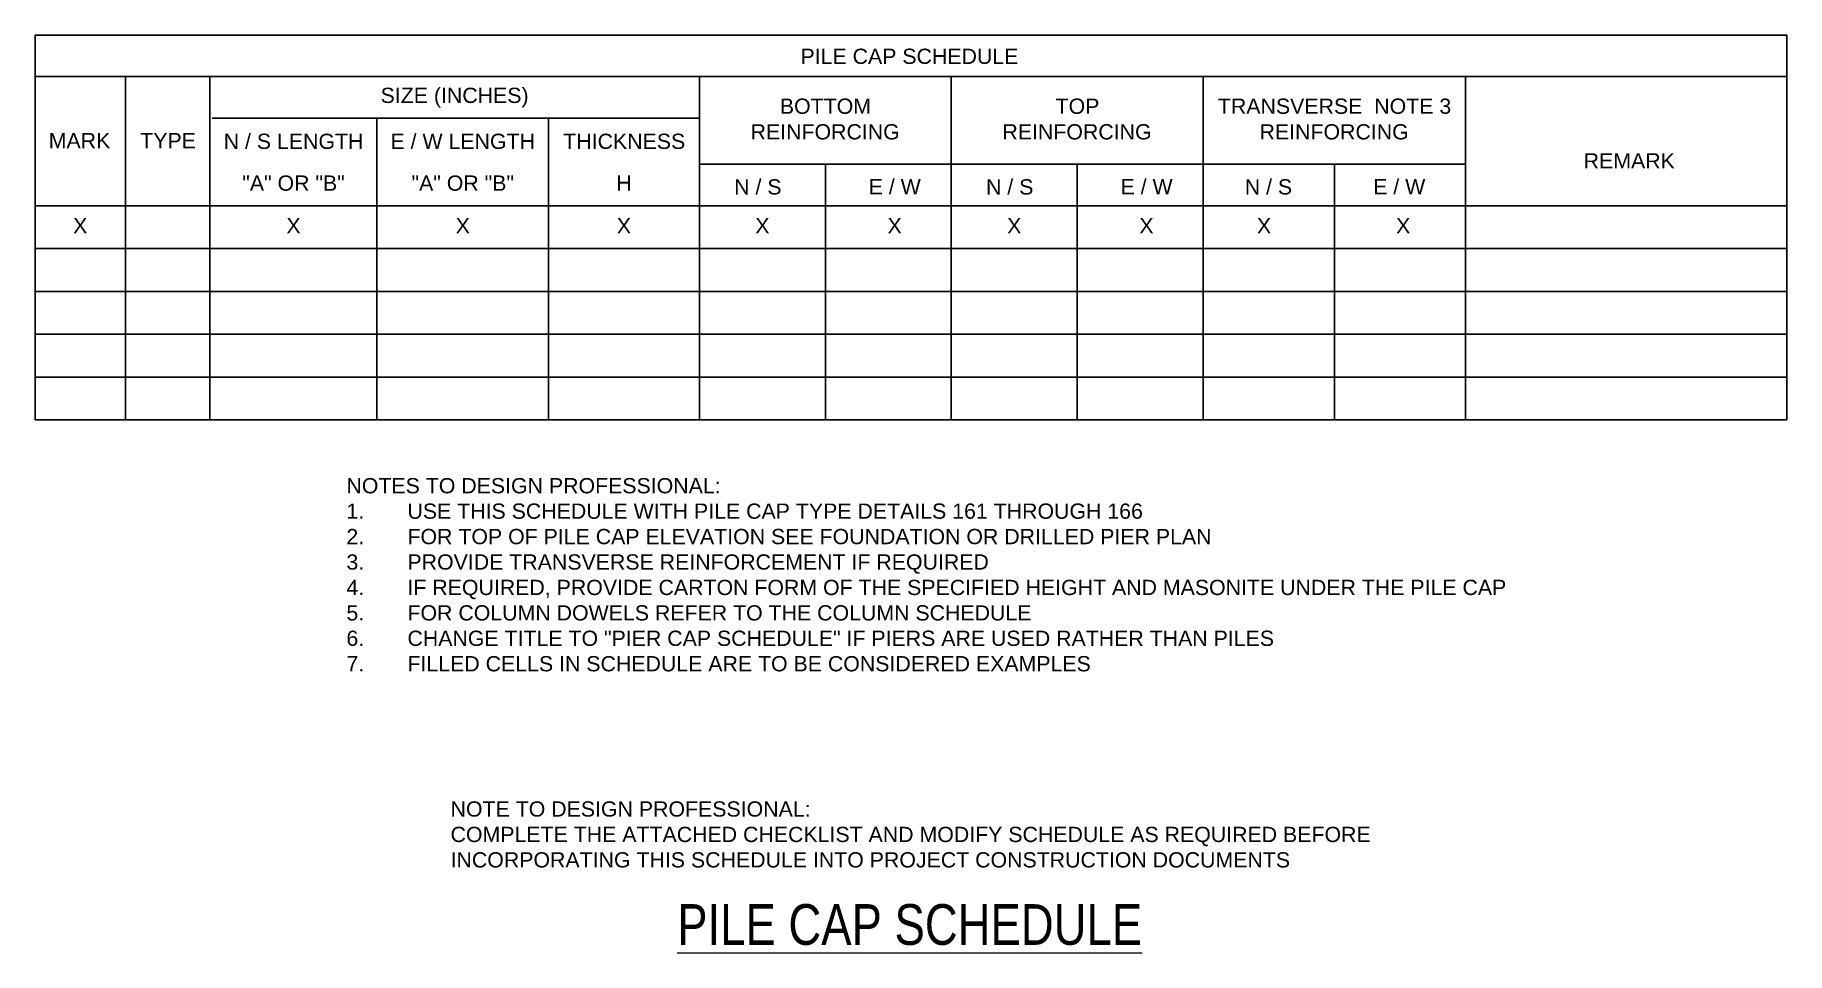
# Model space of a CAD drawing. Header units: inches. Extents: x -803 to -674, y 1995 to 2063.
import ezdxf

# ---------------------------------------------------------------- set-up
doc = ezdxf.new("R2010")
doc.units = ezdxf.units.IN
doc.header["$LTSCALE"] = 5
doc.header["$MEASUREMENT"] = 0
doc.layers.add('S-ANNO-TEXT', color=7, linetype='Continuous', lineweight=20)
doc.layers.add('S-DETL', color=3, linetype='Continuous', lineweight=30)
doc.styles.add('Romans', font='arial.ttf')

msp = doc.modelspace()

# ---------------------------------------------------------------- linework, layer by layer
at = {"layer": 'S-DETL'}
for p, q in [((-803.46, 2062.73), (-803.46, 2034.35)), ((-803.46, 2062.73), (-674.28, 2062.73)), ((-674.28, 2062.73), (-674.28, 2034.35)), ((-803.46, 2059.66), (-674.28, 2059.66)), ((-796.79, 2059.66), (-796.79, 2034.35)), ((-790.56, 2059.66), (-790.56, 2034.35)), ((-754.47, 2059.66), (-754.47, 2034.35)), ((-735.9, 2059.66), (-735.9, 2034.35)), ((-717.33, 2059.66), (-717.33, 2034.35)), ((-697.98, 2059.66), (-697.98, 2034.35)), ((-697.98, 2059.66), (-697.98, 2034.35)), ((-790.39, 2056.59), (-754.47, 2056.6)), ((-778.25, 2056.59), (-778.25, 2034.35)), ((-765.6, 2056.59), (-765.6, 2034.35)), ((-697.98, 2056.24), (-697.98, 2056.24)), ((-697.98, 2053.21), (-754.47, 2053.21)), ((-745.18, 2053.21), (-745.18, 2034.35)), ((-726.61, 2053.21), (-726.61, 2034.35)), ((-707.65, 2053.21), (-707.65, 2034.35)), ((-803.46, 2050.14), (-674.28, 2050.14)), ((-803.46, 2046.99), (-674.28, 2046.99)), ((-803.46, 2043.83), (-674.28, 2043.83)), ((-803.46, 2040.67), (-674.28, 2040.67)), ((-803.46, 2037.51), (-674.28, 2037.51)), ((-803.46, 2034.35), (-674.28, 2034.35))]:
    msp.add_line(p, q, dxfattribs=at)

# ---------------------------------------------------------------- texts
at = {"layer": 'S-ANNO-TEXT', "style": 'Romans'}
for s, height, p in [('PILE CAP SCHEDULE', 1.125, (-747.02, 2060.6)), ('SIZE (INCHES)', 1.125, (-777.98, 2057.72)), ('BOTTOM', 1.125, (-748.54, 2056.92)), ('TOP', 1.125, (-728.21, 2056.92)), ('TRANSVERSE  NOTE 3', 1.125, (-716.24, 2056.92)), ('MARK', 1.125, (-802.45, 2054.38)), ('TYPE', 1.125, (-795.7, 2054.38)), ('N / S LENGTH', 1.125, (-789.55, 2054.33)), ('E / W LENGTH', 1.125, (-777.25, 2054.33)), ('THICKNESS', 1.125, (-764.51, 2054.33)), ('REINFORCING', 1.125, (-750.7, 2055.03)), ('REINFORCING', 1.125, (-732.13, 2055.03)), ('REINFORCING', 1.125, (-713.17, 2055.03)), ('REMARK', 1.125, (-689.27, 2052.89)), ('"A" OR "B"', 1.125, (-788.18, 2051.25)), ('"A" OR "B"', 1.125, (-775.7, 2051.25)), ('H', 1.12, (-760.6, 2051.26)), ('N / S', 1.125, (-751.91, 2050.97)), ('E / W', 1.125, (-741.99, 2050.99)), ('N / S', 1.125, (-733.34, 2050.97)), ('E / W', 1.125, (-723.42, 2050.99)), ('N / S', 1.125, (-714.26, 2050.97)), ('E / W', 1.125, (-704.79, 2050.99)), ('X', 1.12, (-800.65, 2048.11)), ('X', 1.12, (-784.92, 2048.11)), ('X', 1.12, (-772.44, 2048.11)), ('X', 1.12, (-760.56, 2048.11)), ('X', 1.12, (-750.35, 2048.11)), ('X', 1.12, (-740.6, 2048.11)), ('X', 1.12, (-731.78, 2048.11)), ('X', 1.12, (-722.03, 2048.11)), ('X', 1.12, (-713.36, 2048.11)), ('X', 1.12, (-703.1, 2048.11))]:
    msp.add_text(s, height=height, dxfattribs=at).set_placement(p)
at = {"layer": 'S-ANNO-TEXT', "char_height": 1.125, "width": 85.4892, "attachment_point": 1, "style": 'Romans'}
for s, insert in [('\\A1;\\pxa0.66667,ql;NOTES TO DESIGN PROFESSIONAL:\\P\\pi-2,l2;1.^IUSE THIS SCHEDULE WITH PILE CAP TYPE DETAILS 161 THROUGH 166\\P2.^IFOR TOP OF PILE CAP ELEVATION SEE FOUNDATION OR DRILLED PIER PLAN\\P3.^IPROVIDE TRANSVERSE REINFORCEMENT IF REQUIRED\\P4.^IIF REQUIRED, PROVIDE CARTON FORM OF THE SPECIFIED HEIGHT AND MASONITE UNDER THE PILE CAP\\P5.^IFOR COLUMN DOWELS REFER TO THE COLUMN SCHEDULE\\P6.^ICHANGE TITLE TO "PIER CAP SCHEDULE" IF PIERS ARE USED RATHER THAN PILES\\P7.^IFILLED CELLS IN SCHEDULE ARE TO BE CONSIDERED EXAMPLES', (-780.5, 2030.06)), ('NOTE TO DESIGN PROFESSIONAL: \\PCOMPLETE THE ATTACHED CHECKLIST AND MODIFY SCHEDULE AS REQUIRED BEFORE \\PINCORPORATING THIS SCHEDULE INTO PROJECT CONSTRUCTION DOCUMENTS', (-772.82, 2006.22))]:
    msp.add_mtext(s, dxfattribs=dict(at, insert=insert))
at = {"layer": 'S-ANNO-TEXT', "insert": (-738.97, 1998.64), "char_height": 3, "attachment_point": 2, "style": 'Romans'}
msp.add_mtext('{\\W0.8;\\LPILE CAP SCHEDULE}', dxfattribs=at)

doc.saveas('drawing.dxf')
